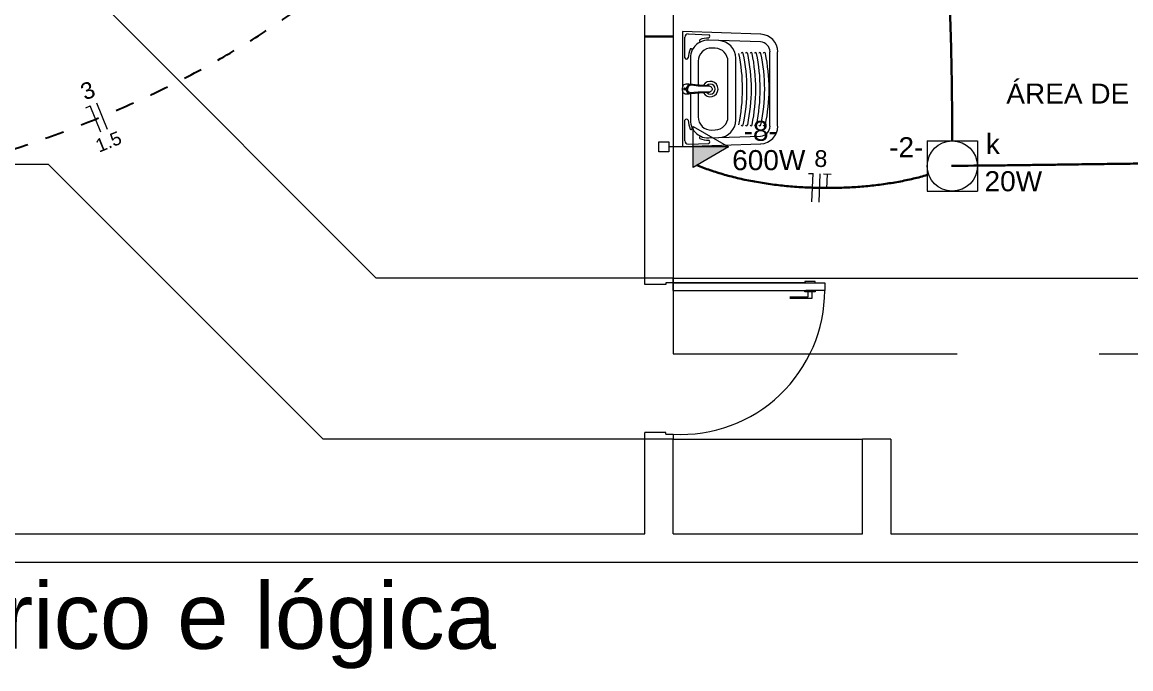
# Model space of a CAD drawing. Header units: millimetres. Extents: x 234.6 to 276.6, y 175.2 to 204.9.
# Drawn here: x 243.7 to 249.55, y 188.55 to 191.96 of the extents above; entities that cross this region are included whole.
import ezdxf

# ---------------------------------------------------------------- set-up
doc = ezdxf.new("R2010")
doc.units = ezdxf.units.MM
doc.header["$LTSCALE"] = 3
doc.header["$MEASUREMENT"] = 0
doc.linetypes.add('Dashed', pattern=[0.75, 0.5, -0.25])
doc.layers.get('0').update_dxf_attribs({"color": 2})
for name, color, linetype, lineweight in [('CROQUI', 1, 'Continuous', 13), ('EL-Condutos', 3, 'Continuous', 30), ('EL-Fios', 2, 'Continuous', 20), ('EL-Textos fios', 2, 'Continuous', 20), ('EL-Textos pontos', 2, 'Continuous', 20), ('FO-Títulos', 2, 'Continuous', 20), ('P-SIMBOL', 170, 'Continuous', 20), ('TEXTO', 3, 'Continuous', 30)]:
    doc.layers.add(name, color=color, linetype=linetype, lineweight=lineweight)
doc.styles.add('Arial', font='arial.ttf')

msp = doc.modelspace()

# ---------------------------------------------------------------- hatches: boundary and pattern name
at = {"layer": 'P-SIMBOL', "linetype": 'Continuous'}
msp.add_hatch(color=256, dxfattribs=at).paths.add_polyline_path([(247.2402, 191.3012), (247.4277, 191.3012), (247.2402, 191.193)])

# ---------------------------------------------------------------- linework, layer by layer
at = {"color": 3, "linetype": 'Dashed', "ltscale": 0.05}
msp.add_arc((253.192, 159.4538), 35.9553, 100.08801, 115.79053, dxfattribs=at)
for points in [[(237.5485, 191.8276), (240.0605, 193.3224), (244.4985, 194.6626), (247.0824, 195.2621)], [(238.078, 190.7824), (238.5554, 190.7721), (239.0218, 190.767), (239.4772, 190.7674), (239.9215, 190.774), (240.3543, 190.7874), (240.7757, 190.8082), (241.1854, 190.837), (241.5832, 190.8743), (241.9691, 190.9208), (242.3429, 190.977), (242.7044, 191.0435), (243.0535, 191.1209), (243.39, 191.2098), (243.7137, 191.3107), (244.0245, 191.4243), (244.3223, 191.5512), (244.6069, 191.6919), (244.8781, 191.8471), (245.1359, 192.0172), (245.3799, 192.203), (245.6101, 192.4049), (245.8264, 192.6237), (246.0285, 192.8598), (246.2163, 193.1138), (246.3897, 193.3864), (246.5485, 193.678), (246.6926, 193.9894), (246.8217, 194.3211), (246.9358, 194.6737), (247.0347, 195.0478)]]:
    msp.add_spline(points, degree=3, dxfattribs=at)
at = {"layer": 'CROQUI'}
for p, q in [((246.9857, 190.6092), (246.9857, 193.1592)), ((245.5667, 190.6092), (244.1667, 192.0092)), ((247.1357, 192.0092), (247.1357, 190.6092)), ((247.1852, 191.9102), (247.1852, 191.6067)), ((247.5972, 191.8957), (247.1852, 191.9102)), ((247.1967, 191.7707), (247.1967, 191.8802)), ((247.2147, 191.8977), (247.3232, 191.8937)), ((247.5957, 191.8552), (247.3227, 191.8647)), ((247.3572, 191.8227), (247.3392, 191.8232)), ((247.2262, 191.7712), (247.2262, 191.6327)), ((247.4657, 191.6067), (247.4657, 191.7692)), ((247.6467, 191.6067), (247.6467, 191.8027)), ((247.6872, 191.6067), (247.6872, 191.8027)), ((247.2667, 191.7532), (247.2667, 191.6292)), ((247.4247, 191.6067), (247.4247, 191.7522)), ((247.1852, 191.6102), (247.1862, 191.6187)), ((247.1852, 191.6067), (247.1852, 191.6102)), ((247.1852, 191.6032), (247.1852, 191.6067)), ((247.1852, 191.6067), (247.1852, 191.3027)), ((247.1862, 191.5942), (247.1852, 191.6032)), ((247.1862, 191.6187), (247.1877, 191.6237)), ((247.1877, 191.5892), (247.1862, 191.5942)), ((247.1877, 191.6237), (247.1902, 191.6272)), ((247.1902, 191.5857), (247.1877, 191.5892)), ((247.1902, 191.6272), (247.1932, 191.6302)), ((247.1932, 191.6092), (247.1922, 191.6067)), ((247.1932, 191.6042), (247.1922, 191.6067)), ((247.1932, 191.6302), (247.1982, 191.6327)), ((247.1952, 191.6107), (247.1932, 191.6092)), ((247.1952, 191.6022), (247.1932, 191.6042)), ((247.1987, 191.6107), (247.1952, 191.6107)), ((247.1987, 191.6022), (247.1952, 191.6022)), ((247.1962, 191.6087), (247.1977, 191.6077)), ((247.1962, 191.6042), (247.1977, 191.6052)), ((247.1977, 191.6077), (247.1982, 191.6067)), ((247.1977, 191.6052), (247.1982, 191.6067)), ((247.1982, 191.6327), (247.2042, 191.6337)), ((247.2007, 191.6092), (247.1987, 191.6107)), ((247.2007, 191.6042), (247.1987, 191.6022)), ((247.2017, 191.6067), (247.2007, 191.6092)), ((247.2017, 191.6067), (247.2007, 191.6042)), ((247.2042, 191.6337), (247.2087, 191.6337)), ((247.2062, 191.6147), (247.2047, 191.6067)), ((247.2062, 191.5987), (247.2047, 191.6067)), ((247.2102, 191.6222), (247.2062, 191.6147)), ((247.2102, 191.5907), (247.2062, 191.5987)), ((247.2087, 191.6337), (247.2187, 191.6337)), ((247.2152, 191.6272), (247.2102, 191.6222)), ((247.2152, 191.5857), (247.2102, 191.5907)), ((247.2122, 191.6132), (247.2112, 191.6087)), ((247.2112, 191.6087), (247.2112, 191.6067)), ((247.2112, 191.6042), (247.2112, 191.6067)), ((247.2122, 191.6002), (247.2112, 191.6042)), ((247.2152, 191.6182), (247.2122, 191.6132)), ((247.2152, 191.5947), (247.2122, 191.6002)), ((247.2227, 191.6307), (247.2152, 191.6272)), ((247.2182, 191.6217), (247.2152, 191.6182)), ((247.2182, 191.5912), (247.2152, 191.5947)), ((247.2232, 191.6252), (247.2182, 191.6217)), ((247.2232, 191.5877), (247.2182, 191.5912)), ((247.2187, 191.6337), (247.2282, 191.6327)), ((247.2292, 191.6317), (247.2227, 191.6307)), ((247.2297, 191.6267), (247.2232, 191.6252)), ((247.2297, 191.5867), (247.2232, 191.5877)), ((247.2282, 191.6327), (247.3217, 191.6247)), ((247.3217, 191.5887), (247.2282, 191.5807)), ((247.2372, 191.6307), (247.2292, 191.6317)), ((247.2352, 191.6267), (247.2297, 191.6267)), ((247.2352, 191.5867), (247.2297, 191.5867)), ((247.2452, 191.6252), (247.2352, 191.6267)), ((247.2452, 191.5882), (247.2352, 191.5867)), ((247.2437, 191.6272), (247.2372, 191.6307)), ((247.2437, 191.5862), (247.2372, 191.5827)), ((247.2452, 191.6252), (247.2437, 191.6272)), ((247.2452, 191.5882), (247.2437, 191.5862)), ((247.2677, 191.6227), (247.2452, 191.6252)), ((247.2677, 191.5907), (247.2452, 191.5882)), ((247.3292, 191.6217), (247.2677, 191.6227)), ((247.3292, 191.5912), (247.2677, 191.5907)), ((247.3217, 191.6247), (247.3262, 191.6237)), ((247.3252, 191.5892), (247.3217, 191.5887)), ((247.3287, 191.5902), (247.3252, 191.5892)), ((247.3262, 191.6237), (247.3287, 191.6227)), ((247.3287, 191.6227), (247.3292, 191.6217)), ((247.3292, 191.5912), (247.3287, 191.5902)), ((247.3292, 191.6217), (247.3297, 191.6217)), ((247.3297, 191.5912), (247.3292, 191.5912)), ((247.3297, 191.6217), (247.3332, 191.6202)), ((247.3332, 191.5932), (247.3297, 191.5912)), ((247.3332, 191.6202), (247.3362, 191.6182)), ((247.3362, 191.5952), (247.3332, 191.5932)), ((247.3362, 191.6182), (247.3377, 191.6157)), ((247.3377, 191.5977), (247.3362, 191.5952)), ((247.3377, 191.6157), (247.3397, 191.6127)), ((247.3397, 191.6002), (247.3377, 191.5977)), ((247.3397, 191.6127), (247.3407, 191.6102)), ((247.3407, 191.6032), (247.3397, 191.6002)), ((247.3407, 191.6102), (247.3412, 191.6067)), ((247.3412, 191.6067), (247.3407, 191.6032)), ((247.4247, 191.4607), (247.4247, 191.6067)), ((247.4657, 191.4437), (247.4657, 191.6067)), ((247.6467, 191.4107), (247.6467, 191.6067)), ((247.6872, 191.4107), (247.6872, 191.6067)), ((247.1932, 191.5827), (247.1902, 191.5857)), ((247.1982, 191.5802), (247.1932, 191.5827)), ((247.2042, 191.5797), (247.1982, 191.5802)), ((247.2087, 191.5797), (247.2042, 191.5797)), ((247.2187, 191.5797), (247.2087, 191.5797)), ((247.2227, 191.5822), (247.2152, 191.5857)), ((247.2282, 191.5807), (247.2187, 191.5797)), ((247.2292, 191.5812), (247.2227, 191.5822)), ((247.2262, 191.5802), (247.2262, 191.4422)), ((247.2372, 191.5827), (247.2292, 191.5812)), ((247.2667, 191.5837), (247.2667, 191.4602)), ((247.1967, 191.3332), (247.1967, 191.4427)), ((247.3227, 191.3487), (247.5957, 191.3582)), ((247.3392, 191.3902), (247.3572, 191.3907)), ((247.1852, 191.3027), (247.5972, 191.3172)), ((247.2147, 191.3157), (247.3232, 191.3192)), ((243.8357, 191.2092), (239.7357, 191.2092)), ((245.2857, 189.7592), (243.8357, 191.2092)), ((246.9857, 190.6092), (245.5667, 190.6092)), ((247.1357, 190.6092), (246.9857, 190.6092)), ((246.9857, 190.5742), (246.9857, 190.6092)), ((247.1357, 190.6092), (251.9857, 190.6092)), ((247.1357, 190.5842), (247.1357, 190.6092)), ((247.8857, 190.5917), (247.8302, 190.5917)), ((247.8302, 190.5917), (247.8302, 190.5842)), ((247.8857, 190.5842), (247.8857, 190.5917)), ((247.0957, 190.5742), (246.9857, 190.5742)), ((247.0957, 190.5842), (247.0957, 190.5742)), ((247.1357, 190.5842), (247.0957, 190.5842)), ((247.1357, 190.5842), (247.9357, 190.5842)), ((247.8357, 190.5842), (247.1357, 190.5842)), ((247.1357, 190.5442), (247.1357, 190.5842)), ((247.1357, 190.5842), (247.9357, 190.5842)), ((247.1357, 190.5442), (247.8357, 190.5442)), ((247.8302, 190.5367), (247.8302, 190.5442)), ((247.8857, 190.5367), (247.8302, 190.5367)), ((247.9357, 190.5442), (247.8357, 190.5442)), ((247.8477, 190.5092), (247.8477, 190.5367)), ((247.8677, 190.5367), (247.8677, 190.5017)), ((247.8857, 190.5442), (247.8857, 190.5367)), ((247.9357, 190.5842), (247.9357, 190.5442)), ((247.7522, 190.5092), (247.8477, 190.5092)), ((247.8677, 190.5017), (247.7522, 190.5017)), ((247.0957, 189.7942), (246.9857, 189.7942)), ((246.9857, 189.7592), (246.9857, 189.7942)), ((247.0957, 189.7942), (246.9857, 189.7942)), ((246.9857, 189.7592), (246.9857, 189.7942)), ((247.0957, 189.7842), (247.0957, 189.7942)), ((247.0957, 189.7842), (247.0957, 189.7942)), ((247.0957, 189.7842), (247.1357, 189.7842)), ((247.0957, 189.7842), (247.1357, 189.7842)), ((247.1357, 189.7842), (247.1357, 189.7592)), ((247.1357, 189.7842), (247.1357, 189.7592)), ((246.9857, 189.7592), (245.2857, 189.7592)), ((247.1357, 189.7592), (246.9857, 189.7592)), ((246.9857, 189.2592), (246.9857, 189.7592)), ((247.1357, 189.2592), (247.1357, 189.7592)), ((247.1357, 189.7592), (248.1357, 189.7592)), ((248.1357, 189.2592), (248.1357, 189.7592)), ((248.2857, 189.7592), (248.1357, 189.7592)), ((248.2857, 189.7592), (248.2857, 189.2592)), ((240.5357, 189.2592), (246.9857, 189.2592)), ((247.1357, 189.2592), (248.1357, 189.2592)), ((247.1357, 189.2592), (248.1357, 189.2592)), ((248.2857, 189.2592), (266.3857, 189.2592)), ((240.5357, 189.1092), (266.5357, 189.1092))]:
    msp.add_line(p, q, dxfattribs=at)
at = {"layer": 'CROQUI', "linetype": 'Dashed'}
for p, q in [((247.1357, 190.6092), (247.1357, 190.2092)), ((247.1357, 190.2092), (253.7357, 190.2092))]:
    msp.add_line(p, q, dxfattribs=at)
at = {"layer": 'CROQUI'}
for centre, radius, start, end in [((247.2142, 191.8802), 0.0175, 88.0021, 180), ((247.3197, 191.8852), 0.0095, 292.056, 66.784), ((247.5942, 191.8027), 0.0935, 0, 88.0021), ((247.3197, 191.7712), 0.0935, 114.602, 153.4), ((247.3372, 191.7532), 0.0701, 88.0021, 180), ((247.2802, 191.8622), 0.00624, 134.666, 273.243), ((247.3197, 191.7712), 0.1051, 88.0021, 114.53), ((247.3197, 191.7712), 0.0935, 88.0021, 114.602), ((247.3547, 191.7522), 0.0701, 0, 88.0021), ((247.3722, 191.7692), 0.0935, 0, 88.0021), ((247.5942, 191.8027), 0.0526, 0, 88.0021), ((247.2057, 191.7747), 0.0095, 204.299, 339.015), ((247.3197, 191.7712), 0.1051, 153.472, 180), ((247.2297, 191.8137), 0.00624, 354.759, 133.336), ((247.3197, 191.7712), 0.0935, 153.4, 180), ((246.5927, 191.6067), 0.9089, 348.051, 11.9492), ((247.4997, 191.7942), 0.00547, 4.12801, 174.344), ((246.6162, 191.6067), 0.9089, 348.051, 11.9492), ((247.5232, 191.7942), 0.00547, 4.12801, 174.344), ((246.6397, 191.6067), 0.9089, 348.051, 11.9492), ((247.5467, 191.7942), 0.00547, 4.12801, 174.344), ((246.6627, 191.6067), 0.9089, 348.051, 11.9492), ((247.5702, 191.7942), 0.00547, 4.12801, 174.344), ((246.6862, 191.6067), 0.9089, 348.051, 11.9492), ((247.5932, 191.7942), 0.00547, 4.12801, 174.344), ((247.5932, 191.7942), 0.00547, 4.12801, 174.344), ((247.5932, 191.7942), 0.00547, 4.12801, 174.344), ((247.5932, 191.7942), 0.00547, 4.12801, 174.344), ((246.7097, 191.6067), 0.9089, 348.051, 11.9492), ((247.6167, 191.7942), 0.00547, 4.12801, 174.344), ((246.7332, 191.6067), 0.9089, 348.051, 11.9492), ((247.3312, 191.6067), 0.0409, 209.669, 150.492), ((247.3312, 191.6067), 0.0263, 225.612, 134.765), ((247.2057, 191.4387), 0.0095, 20.9849, 155.701), ((247.3197, 191.4422), 0.1051, 180, 206.528), ((247.3197, 191.4422), 0.0935, 180, 206.6), ((247.3372, 191.4602), 0.0701, 180, 271.998), ((247.3547, 191.4607), 0.0701, 271.998, 0), ((247.3722, 191.4437), 0.0935, 271.998, 0), ((247.4997, 191.4187), 0.00547, 185.656, 355.872), ((247.5232, 191.4187), 0.00547, 185.656, 355.872), ((247.5467, 191.4187), 0.00547, 185.656, 355.872), ((247.5702, 191.4187), 0.00547, 185.656, 355.872), ((247.5932, 191.4187), 0.00547, 185.656, 355.872), ((247.5932, 191.4187), 0.00547, 185.656, 355.872), ((247.5932, 191.4187), 0.00547, 185.656, 355.872), ((247.5932, 191.4187), 0.00547, 185.656, 355.872), ((247.5942, 191.4107), 0.0526, 271.998, 0), ((247.5942, 191.4107), 0.0935, 271.998, 0), ((247.6167, 191.4187), 0.00547, 185.656, 355.872), ((247.2297, 191.3997), 0.00624, 226.664, 5.24062), ((247.3197, 191.4422), 0.0935, 206.6, 245.398), ((247.2802, 191.3507), 0.00624, 86.7573, 225.334), ((247.3197, 191.4422), 0.0935, 245.398, 271.998), ((247.2142, 191.3332), 0.0175, 180, 271.998), ((247.3197, 191.4422), 0.1051, 245.47, 271.998), ((247.3197, 191.3282), 0.0095, 293.216, 67.9438), ((247.1747, 190.5442), 0.761, 267.062, 0)]:
    msp.add_arc(centre, radius, start, end, dxfattribs=at)
at = {"layer": 'EL-Condutos', "color": 6, "linetype": 'ByBlock', "ltscale": 0.05}
msp.add_line((246.9857, 191.8842), (247.1357, 191.8842), dxfattribs=at)
at = {"layer": 'EL-Condutos', "color": 3, "linetype": 'Continuous'}
msp.add_open_spline([(248.4055, 193.4012), (248.4113, 193.3775), (248.4224, 193.3306), (248.4372, 193.261), (248.4516, 193.1932), (248.4651, 193.127), (248.4779, 193.0623), (248.4899, 192.9988), (248.5012, 192.9363), (248.5118, 192.8746), (248.5218, 192.8136), (248.531, 192.753), (248.5397, 192.6926), (248.5477, 192.6323), (248.5551, 192.5719), (248.562, 192.5111), (248.5682, 192.4498), (248.574, 192.3877), (248.5792, 192.3247), (248.584, 192.2606), (248.5882, 192.1952), (248.5921, 192.1283), (248.5954, 192.0597), (248.5984, 191.9891), (248.601, 191.9165), (248.6031, 191.8416), (248.605, 191.7642), (248.6065, 191.6841), (248.6077, 191.6011), (248.6086, 191.5151), (248.6092, 191.4258), (248.6094, 191.3651), (248.6096, 191.3342)], degree=3, knots=[0.419007, 0.419007, 0.419007, 0.419007, 0.49235, 0.563482, 0.632681, 0.700144, 0.766069, 0.830656, 0.894103, 0.956611, 1.018381, 1.079613, 1.14051, 1.201272, 1.262103, 1.323205, 1.384779, 1.447029, 1.510156, 1.574361, 1.639846, 1.706812, 1.775459, 1.845987, 1.918594, 1.99348, 2.070843, 2.15088, 2.23379, 2.319767, 2.40901, 2.501715, 2.501715, 2.501715, 2.501715], dxfattribs=at)
for points in [[(248.478, 191.1531), (248.4416, 191.1431), (248.4043, 191.1338), (248.366, 191.1253), (248.3269, 191.1176), (248.2871, 191.1107), (248.2466, 191.1046), (248.2055, 191.0993), (248.1638, 191.0948), (248.1217, 191.0911), (248.0792, 191.0883), (248.0364, 191.0862), (247.9933, 191.085), (247.9501, 191.0846), (247.9067, 191.085), (247.8634, 191.0862), (247.8201, 191.0882), (247.7769, 191.0911), (247.734, 191.0948), (247.6913, 191.0994), (247.6489, 191.1047), (247.607, 191.111), (247.5656, 191.118), (247.5247, 191.1259), (247.4845, 191.1347), (247.445, 191.1443), (247.4062, 191.1547), (247.3684, 191.166), (247.3314, 191.1782), (247.2955, 191.1912), (247.2607, 191.2051)], [(248.6052, 191.202), (248.8428, 191.2034), (248.9359, 191.2046), (249.0236, 191.2058), (249.1063, 191.2069), (249.1844, 191.2079), (249.2583, 191.2089), (249.3285, 191.2099), (249.3953, 191.2107), (249.4593, 191.2116), (249.5207, 191.2124), (249.5801, 191.2132), (249.6377, 191.214), (249.6942, 191.2147), (249.7498, 191.2155), (249.805, 191.2162), (249.8601, 191.217), (249.9157, 191.2177), (249.9722, 191.2185), (250.0299, 191.2192), (250.0892, 191.22), (250.1506, 191.2209), (250.2146, 191.2217), (250.2814, 191.2226), (250.3516, 191.2235), (250.4255, 191.2245), (250.5036, 191.2256), (250.5863, 191.2267), (250.674, 191.2279), (250.7671, 191.2291), (251.0195, 191.2304)]]:
    msp.add_spline(points, degree=3, dxfattribs=at)
at = {"layer": 'EL-Fios'}
for p, q in [((244.1463, 191.3925), (244.0902, 191.5315)), ((244.0322, 191.5081), (244.0554, 191.5175)), ((244.1116, 191.3784), (244.0554, 191.5175)), ((247.8499, 191.1618), (247.8748, 191.1607)), ((247.8685, 191.0109), (247.8748, 191.1607)), ((247.9059, 191.0093), (247.9123, 191.1591)), ((247.9298, 191.1584), (247.9697, 191.1567)), ((247.9466, 191.0826), (247.9498, 191.1575))]:
    msp.add_line(p, q, dxfattribs=at)
at = {"layer": 'P-SIMBOL'}
for p, q in [((247.2402, 191.4095), (247.4277, 191.3012)), ((247.2402, 191.193), (247.2402, 191.4095)), ((247.0592, 191.2747), (247.0592, 191.3277)), ((247.0592, 191.3277), (247.1122, 191.3277)), ((247.1122, 191.3277), (247.1122, 191.2747)), ((247.2402, 191.3012), (247.1122, 191.3012)), ((247.4277, 191.3012), (247.2402, 191.3012)), ((247.4277, 191.3012), (247.2402, 191.193)), ((248.4772, 191.3327), (248.7422, 191.3327)), ((248.4772, 191.3327), (248.4772, 191.0677)), ((248.7422, 191.3327), (248.7422, 191.0677)), ((247.1122, 191.2747), (247.0592, 191.2747)), ((248.4772, 191.0677), (248.7422, 191.0677))]:
    msp.add_line(p, q, dxfattribs=at)
msp.add_circle((248.6097, 191.2002), 0.1325, dxfattribs=at)

# ---------------------------------------------------------------- texts
at = {"layer": 'EL-Textos fios', "attachment_point": 8, "line_spacing_factor": 0.798, "style": 'Arial'}
for s, insert, char_height, width, rotation in [('3', (244.0593, 191.5572), 0.0882, 0.1059, 22.00158), ('1.5', (244.1655, 191.2953), 0.0706, 0.25416, 22.00158), ('8', (247.9139, 191.1943), 0.0882, 0.1059, 357.56577)]:
    msp.add_mtext(s, dxfattribs=dict(at, insert=insert, char_height=char_height, width=width, rotation=rotation))
at = {"layer": 'EL-Textos pontos', "char_height": 0.1059, "line_spacing_factor": 0.798, "style": 'Arial'}
for s, insert, width, attachment_point in [('-8-', (247.5977, 191.3317), 0.38124, 8), ('-2-', (248.2762, 191.2467), 0.38124, 7), ('k', (248.7872, 191.2642), 0.12708, 7), ('600W', (247.6402, 191.1772), 0.50832, 8), ('20W', (248.7802, 191.0657), 0.38124, 7)]:
    msp.add_mtext(s, dxfattribs=dict(at, insert=insert, width=width, attachment_point=attachment_point))
at = {"layer": 'FO-Títulos', "insert": (246.1995, 188.5463), "char_height": 0.35, "width": 19.18314, "attachment_point": 9, "line_spacing_factor": 0.798, "style": 'Arial'}
msp.add_mtext('Planta baixa - Projeto elétrico e lógica', dxfattribs=at)
at = {"layer": 'TEXTO', "insert": (248.8952, 191.4972), "char_height": 0.1059, "width": 1.9062, "attachment_point": 7, "line_spacing_factor": 0.798, "style": 'Arial'}
msp.add_mtext('ÁREA DE SERVIÇO', dxfattribs=at)

doc.saveas('drawing.dxf')
